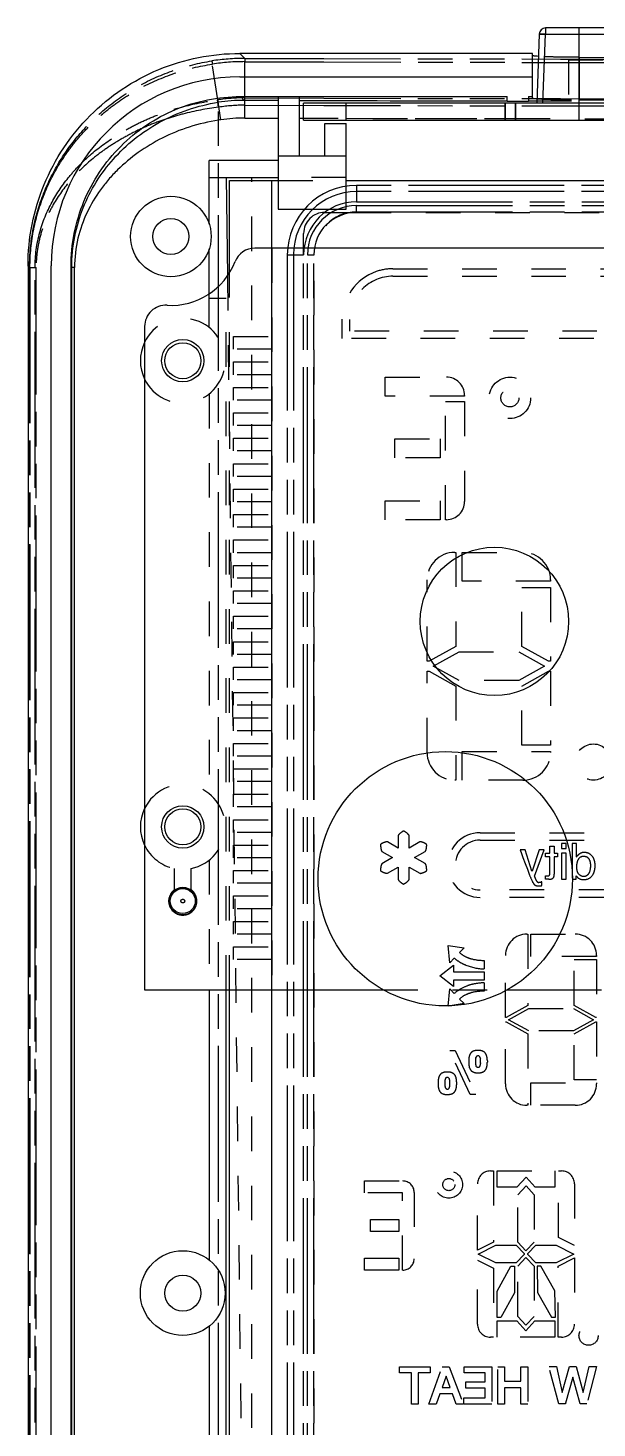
# Model space of a CAD drawing. Header units: millimetres. Extents: x 314 to 590, y -134 to 215.
# Drawn here: x 314.3 to 341.1, y 149.4 to 215.4 of the extents above; entities that cross this region are included whole.
import ezdxf

# ---------------------------------------------------------------- set-up
doc = ezdxf.new("R2010")
doc.units = ezdxf.units.MM
doc.header["$LTSCALE"] = 16.335
doc.linetypes.add('HIDDEN', pattern=[0.2, 0.1, -0.1])
doc.linetypes.add('PHANTOM', pattern=[0.8, 0.45, -0.05, 0.1, -0.05, 0.1, -0.05])
doc.layers.get('0').update_dxf_attribs({"linetype": 'CONTINUOUS'})
doc.layers.add('DEFAULT_2', color=8, linetype='HIDDEN')
doc.layers.add('DEFAULT_3', color=7, linetype='PHANTOM')

msp = doc.modelspace()

# ---------------------------------------------------------------- linework, layer by layer
at = {"color": 7, "linetype": 'Continuous'}
for p, q in [((369.842, 215.439), (338.67, 215.439)), ((338.37, 215.149), (338.256, 211.889)), ((338.056, 214.239), (324.249, 214.239)), ((338.056, 212.134), (338.056, 214.239)), ((324.243, 213.137), (338.056, 213.137)), ((324.278, 212.202), (336.856, 212.202)), ((326.056, 212.2), (326.056, 206.889)), ((327.056, 209.389), (327.056, 212.197)), ((336.856, 211.989), (336.856, 212.202)), ((337.856, 212.202), (337.856, 211.989)), ((337.856, 212.202), (338.056, 212.202)), ((324.478, 212.025), (324.454, 212.025)), ((326.056, 212.021), (324.478, 212.025)), ((327.256, 211.089), (327.256, 211.889)), ((381.256, 211.889), (327.256, 211.889)), ((329.256, 211.089), (329.256, 211.889)), ((336.856, 211.989), (337.856, 211.989)), ((337.256, 211.089), (337.256, 211.889)), ((337.856, 211.998), (338.256, 211.997)), ((324.478, 211.189), (326.056, 211.185)), ((327.056, 211.182), (327.256, 211.182)), ((327.256, 211.089), (381.256, 211.089)), ((328.256, 209.389), (328.256, 210.939)), ((328.256, 210.939), (329.256, 210.939)), ((329.256, 206.889), (329.256, 210.939)), ((322.806, 206.176), (322.806, 209.189)), ((326.056, 209.189), (322.806, 209.189)), ((329.256, 209.389), (326.056, 209.389)), ((322.806, 208.389), (326.056, 208.389)), ((323.606, 208.389), (323.661, 203.743)), ((323.756, 203.889), (323.756, 208.239)), ((323.756, 208.239), (326.056, 208.239)), ((324.806, 208.239), (324.806, 208.389)), ((325.756, 205.05), (325.756, 208.239)), ((329.256, 208.239), (344.756, 208.239)), ((326.056, 206.889), (329.256, 206.889)), ((322.806, 202.903), (322.806, 205.021)), ((343.756, 205.05), (324.954, 205.05)), ((314.256, 204.214), (314.256, 119.739)), ((315.35, 115.259), (315.35, 204.218)), ((316.285, 115.294), (316.285, 204.183)), ((316.32, 115.336), (316.32, 204.141)), ((316.452, 115.337), (316.452, 204.14)), ((319.756, 201.355), (319.756, 170.049)), ((321.156, 174.749), (321.156, 174.686)), ((321.956, 174.686), (321.956, 174.749)), ((319.756, 170.049), (331.016, 170.049)), ((322.806, 170.049), (322.806, 157.3)), ((323.606, 136.285), (323.606, 170.049)), ((323.756, 136.285), (323.756, 170.049)), ((325.756, 136.285), (325.756, 170.049)), ((336.856, 170.049), (341.306, 170.049)), ((322.806, 154.177), (322.806, 136.285))]:
    msp.add_line(p, q, dxfattribs=at)
for centre, radius in [((320.996, 205.599), 1.9), ((320.996, 205.599), 0.85), ((321.556, 199.739), 1), ((321.556, 199.739), 0.85), ((333.936, 175.29), 6), ((321.556, 177.739), 1), ((321.556, 177.739), 0.85), ((321.556, 174.239), 0.65), ((321.556, 174.239), 0.589), ((321.556, 155.739), 2), ((321.556, 155.739), 0.85)]:
    msp.add_circle(centre, radius, dxfattribs=at)
at = {"color": 4, "linetype": 'Continuous'}
msp.add_circle((336.256, 187.439), 3.5, dxfattribs=at)
at = {"color": 7, "linetype": 'Continuous'}
for centre, radius, start, end in [((338.67, 215.139), 0.3, 90, 177.99998), ((324.269, 204.218), 8.919, 90.17218, 180), ((324.435, 204.011), 8.014, 89.86013, 98.63788), ((323.862, 207.009), 4.128, 97.16835, 98.72696), ((324.443, 203.998), 7.191, 89.71902, 98.76873), ((324.954, 204.05), 1, 90, 158.62492), ((320.996, 205.599), 3.25, 266.76275, 338.62492), ((320.756, 201.355), 1, 86.76275, 180), ((321.556, 199.739), 2, 154.38466, 205.61534), ((321.556, 177.739), 2, 154.17587, 205.56916), ((321.556, 174.239), 0.6, 48.18969, 131.81031)]:
    msp.add_arc(centre, radius, start, end, dxfattribs=at)
for points, knots in [([(314.256, 204.214), (314.256, 204.869), (314.385, 206.183), (314.958, 208.075), (315.887, 209.819), (317.137, 211.347), (318.661, 212.602), (320.399, 213.535), (322.285, 214.11), (323.596, 214.239), (324.249, 214.239)], [0, 0, 0, 0, 0.125224, 0.250404, 0.375504, 0.50051, 0.625432, 0.750296, 0.875141, 1, 1, 1, 1]), ([(338.331, 214.098), (338.292, 214.1), (338.223, 214.105), (338.144, 214.113), (338.098, 214.12), (338.076, 214.125), (338.063, 214.129), (338.056, 214.133), (338.056, 214.135)], [0, 0, 0, 0, 0.42618, 0.736513, 0.846654, 0.926545, 0.976612, 1, 1, 1, 1]), ([(316.285, 204.183), (316.285, 204.707), (316.389, 205.758), (316.847, 207.271), (317.59, 208.666), (318.59, 209.889), (319.808, 210.893), (321.199, 211.639), (322.707, 212.099), (323.755, 212.202), (324.278, 212.202)], [0, 0, 0, 0, 0.125213, 0.250386, 0.375487, 0.500502, 0.625434, 0.750307, 0.875151, 1, 1, 1, 1]), ([(338.056, 212.134), (338.056, 212.132), (338.064, 212.127), (338.077, 212.123), (338.102, 212.118), (338.12, 212.116), (338.131, 212.114)], [0, 0, 0, 0, 0.087317, 0.277202, 0.580953, 1, 1, 1, 1]), ([(338.131, 212.114), (338.14, 212.113), (338.183, 212.108), (338.226, 212.104), (338.26, 212.102)], [0, 0, 0, 0, 0.205967, 1, 1, 1, 1]), ([(316.32, 204.141), (316.32, 204.632), (316.413, 205.595), (316.817, 206.959), (317.443, 208.19), (318.262, 209.287), (319.268, 210.242), (320.449, 211.032), (321.783, 211.624), (322.742, 211.859), (323.232, 211.934)], [0, 0, 0, 0, 0.130086, 0.254481, 0.374567, 0.494035, 0.61543, 0.740115, 0.868774, 1, 1, 1, 1]), ([(323.235, 211.089), (322.771, 211.018), (321.864, 210.802), (320.589, 210.287), (319.453, 209.595), (318.624, 208.906), (318.051, 208.293), (317.536, 207.644), (316.998, 206.736), (316.555, 205.499), (316.452, 204.602), (316.452, 204.14)], [0, 0, 0, 0, 0.133656, 0.264111, 0.389783, 0.51066, 0.569785, 0.628395, 0.745985, 0.868493, 1, 1, 1, 1])]:
    msp.add_open_spline(points, degree=3, knots=knots, dxfattribs=at)
msp.add_open_spline([(327.056, 212.019), (330.323, 212.011), (333.589, 212.004), (336.856, 211.999)], degree=3, dxfattribs=at)
at = {"layer": 'DEFAULT_2', "color": 8, "linetype": 'PHANTOM'}
for p, q in [((340.256, 211.089), (340.256, 215.439)), ((338.37, 215.149), (370.142, 215.149)), ((324.249, 214.239), (324.481, 214.003)), ((340.256, 214.056), (340.256, 212.055)), ((324.483, 212.142), (324.488, 213.85)), ((324.482, 211.795), (324.483, 212.142)), ((323.191, 212.043), (323.212, 212.046)), ((323.235, 211.699), (323.191, 212.043)), ((323.235, 107.778), (323.235, 211.699)), ((336.763, 211.889), (336.763, 211.089)), ((337.262, 211.089), (337.262, 211.889)), ((329.756, 208.008), (329.756, 207.239)), ((378.756, 208.008), (329.756, 208.008)), ((378.756, 207.719), (329.756, 207.719)), ((329.756, 207.239), (378.756, 207.239)), ((329.756, 206.739), (329.756, 207.058)), ((329.756, 207.058), (378.756, 207.058)), ((329.756, 206.758), (378.756, 206.758)), ((314.328, 204.142), (314.256, 204.214)), ((314.328, 204.142), (314.328, 119.739)), ((314.347, 204.14), (314.347, 119.739)), ((314.347, 204.14), (314.588, 204.14)), ((314.588, 115.337), (314.588, 204.14)), ((314.639, 119.739), (314.639, 204.14)), ((326.487, 204.739), (326.487, 126.739)), ((326.487, 204.739), (327.256, 204.739)), ((326.775, 204.739), (326.775, 126.739)), ((327.256, 126.739), (327.256, 204.739)), ((327.436, 126.739), (327.436, 204.739)), ((327.436, 204.739), (327.756, 204.739)), ((327.736, 126.739), (327.736, 204.739))]:
    msp.add_line(p, q, dxfattribs=at)
at = {"layer": 'DEFAULT_2', "color": 8, "linetype": 'HIDDEN'}
for p, q in [((323.212, 212.046), (322.951, 213.734)), ((339.756, 213.939), (339.756, 211.089)), ((339.756, 213.939), (353.756, 213.939)), ((326.056, 212.2), (327.056, 212.197)), ((323.212, 212.046), (323.215, 212.019)), ((327.256, 211.182), (329.256, 211.177)), ((329.256, 211.177), (337.256, 211.163)), ((324.806, 123.239), (324.806, 208.239)), ((329.256, 208.389), (326.056, 208.389)), ((326.056, 208.239), (329.256, 208.239)), ((328.256, 206.739), (329.756, 206.739)), ((329.756, 206.739), (378.756, 206.739)), ((327.256, 204.739), (327.256, 205.739)), ((325.756, 205.05), (325.756, 170.049)), ((327.756, 126.739), (327.756, 204.739)), ((323.661, 203.743), (324.604, 123.239)), ((323.756, 170.049), (323.756, 203.889)), ((331.463, 204.077), (377.051, 204.077)), ((331.463, 203.724), (370.495, 203.724)), ((322.806, 201.3), (322.806, 202.903)), ((322.806, 202.689), (323.606, 202.689)), ((323.606, 170.049), (323.606, 202.689)), ((329.081, 200.782), (329.081, 201.694)), ((329.433, 201.135), (329.433, 201.689)), ((323.956, 200.279), (323.956, 200.879)), ((323.956, 200.879), (325.756, 200.879)), ((370.495, 201.135), (329.433, 201.135)), ((325.756, 200.279), (323.956, 200.279)), ((370.346, 200.782), (329.081, 200.782)), ((323.956, 199.079), (323.956, 199.679)), ((323.956, 199.679), (325.756, 199.679)), ((325.756, 199.079), (323.956, 199.079)), ((331.102, 198.068), (331.102, 198.962)), ((331.102, 198.962), (333.988, 198.962)), ((323.956, 197.879), (323.956, 198.479)), ((323.956, 198.479), (325.756, 198.479)), ((322.806, 198.177), (322.806, 179.3)), ((325.756, 197.879), (323.956, 197.879)), ((334.846, 198.068), (331.102, 198.068)), ((333.952, 192.236), (333.952, 197.811)), ((333.952, 197.811), (334.846, 197.811)), ((334.846, 198.103), (334.846, 198.068)), ((334.846, 197.811), (334.846, 193.095)), ((323.956, 196.679), (323.956, 197.279)), ((323.956, 197.279), (325.756, 197.279)), ((325.756, 196.679), (323.956, 196.679)), ((323.956, 195.479), (323.956, 196.079)), ((323.956, 196.079), (325.756, 196.079)), ((331.562, 195.152), (331.562, 196.046)), ((331.562, 196.046), (333.695, 196.046)), ((333.695, 196.046), (333.695, 195.152)), ((325.756, 195.479), (323.956, 195.479)), ((333.695, 195.152), (331.562, 195.152)), ((323.956, 194.279), (323.956, 194.879)), ((323.956, 194.879), (325.756, 194.879)), ((325.756, 194.279), (323.956, 194.279)), ((323.956, 193.079), (323.956, 193.679)), ((323.956, 193.679), (325.756, 193.679)), ((325.756, 193.079), (323.956, 193.079)), ((331.102, 192.236), (331.102, 193.131)), ((331.102, 193.131), (333.695, 193.131)), ((333.695, 193.131), (333.695, 192.236)), ((323.956, 191.879), (323.956, 192.479)), ((323.956, 192.479), (325.756, 192.479)), ((325.756, 191.879), (323.956, 191.879)), ((333.695, 192.236), (331.102, 192.236)), ((333.988, 192.236), (333.952, 192.236)), ((323.956, 190.679), (323.956, 191.279)), ((323.956, 191.279), (325.756, 191.279)), ((325.756, 190.679), (323.956, 190.679)), ((334.383, 190.694), (334.437, 190.694)), ((334.437, 190.694), (334.437, 186.254)), ((334.733, 189.337), (334.733, 190.694)), ((334.733, 190.694), (337.603, 190.694)), ((323.956, 189.479), (323.956, 190.079)), ((323.956, 190.079), (325.756, 190.079)), ((325.756, 189.479), (323.956, 189.479)), ((333.08, 185.557), (333.08, 189.392)), ((338.906, 189.337), (334.733, 189.337)), ((337.549, 186.254), (337.549, 189.042)), ((337.549, 189.042), (338.906, 189.042)), ((338.906, 189.392), (338.906, 189.337)), ((338.906, 189.042), (338.906, 185.557)), ((323.956, 188.279), (323.956, 188.879)), ((323.956, 188.879), (325.756, 188.879)), ((325.756, 188.279), (323.956, 188.279)), ((323.956, 187.079), (323.956, 187.679)), ((323.956, 187.679), (325.756, 187.679)), ((325.756, 187.079), (323.956, 187.079)), ((323.956, 185.879), (323.956, 186.479)), ((323.956, 186.479), (325.756, 186.479)), ((325.756, 185.879), (323.956, 185.879)), ((334.437, 186.254), (333.182, 185.557)), ((333.365, 185.32), (334.586, 185.999)), ((334.586, 185.999), (337.4, 185.999)), ((337.4, 185.999), (338.621, 185.32)), ((338.804, 185.557), (337.549, 186.254)), ((323.956, 184.679), (323.956, 185.279)), ((323.956, 185.279), (325.756, 185.279)), ((333.182, 185.557), (333.08, 185.557)), ((333.08, 181.249), (333.08, 185.084)), ((333.08, 185.084), (333.182, 185.084)), ((333.182, 185.084), (334.437, 184.387)), ((334.586, 184.642), (333.365, 185.32)), ((338.621, 185.32), (337.4, 184.642)), ((337.549, 184.387), (338.804, 185.084)), ((338.906, 185.557), (338.804, 185.557)), ((338.804, 185.084), (338.906, 185.084)), ((338.906, 185.084), (338.906, 181.599)), ((325.756, 184.679), (323.956, 184.679)), ((334.437, 184.387), (334.437, 179.946)), ((337.4, 184.642), (334.586, 184.642)), ((337.549, 181.599), (337.549, 184.387)), ((323.956, 183.479), (323.956, 184.079)), ((323.956, 184.079), (325.756, 184.079)), ((325.756, 183.479), (323.956, 183.479)), ((323.956, 182.279), (323.956, 182.879)), ((323.956, 182.879), (325.756, 182.879)), ((325.756, 182.279), (323.956, 182.279)), ((323.956, 181.079), (323.956, 181.679)), ((323.956, 181.679), (325.756, 181.679)), ((325.756, 181.079), (323.956, 181.079)), ((334.733, 179.946), (334.733, 181.303)), ((334.733, 181.303), (338.906, 181.303)), ((338.906, 181.599), (337.549, 181.599)), ((338.906, 181.303), (338.906, 181.249)), ((323.956, 179.879), (323.956, 180.479)), ((323.956, 180.479), (325.756, 180.479)), ((325.756, 179.879), (323.956, 179.879)), ((334.437, 179.946), (334.383, 179.946)), ((337.603, 179.946), (334.733, 179.946)), ((323.956, 178.679), (323.956, 179.279)), ((323.956, 179.279), (325.756, 179.279)), ((325.756, 178.679), (323.956, 178.679)), ((323.956, 177.479), (323.956, 178.079)), ((323.956, 178.079), (325.756, 178.079)), ((325.756, 177.479), (323.956, 177.479)), ((331.713, 177.316), (331.713, 176.743)), ((332.059, 177.496), (332.048, 177.503)), ((332.07, 177.488), (332.059, 177.496)), ((332.233, 176.743), (332.233, 177.321)), ((335.583, 177.467), (348.408, 177.467)), ((335.583, 177.114), (348.408, 177.114)), ((323.956, 176.279), (323.956, 176.879)), ((323.956, 176.879), (325.756, 176.879)), ((330.918, 176.643), (330.922, 176.631)), ((330.952, 176.582), (331.453, 176.292)), ((330.974, 176.969), (330.962, 176.963)), ((330.986, 176.974), (330.974, 176.969)), ((331.713, 176.743), (331.216, 177.029)), ((332.734, 177.032), (332.233, 176.743)), ((332.493, 176.292), (332.989, 176.579)), ((332.803, 177.031), (332.792, 177.033)), ((333.057, 176.806), (333.058, 176.82)), ((333.058, 176.82), (333.059, 176.833)), ((337.475, 176.66), (337.54, 176.482)), ((337.704, 176.66), (337.475, 176.66)), ((337.54, 176.482), (337.603, 176.302)), ((338.025, 175.651), (337.704, 176.66)), ((338.365, 176.66), (338.034, 175.651)), ((338.145, 175.412), (338.594, 176.66)), ((338.594, 176.66), (338.365, 176.66)), ((338.668, 176.324), (338.668, 176.499)), ((338.668, 176.499), (338.87, 176.499)), ((338.87, 176.499), (338.87, 176.838)), ((338.87, 176.838), (339.081, 176.838)), ((339.081, 176.838), (339.081, 176.499)), ((339.081, 176.499), (339.237, 176.499)), ((339.237, 176.499), (339.237, 176.324)), ((339.42, 176.949), (339.42, 176.719)), ((339.632, 176.949), (339.42, 176.949)), ((339.42, 176.719), (339.632, 176.719)), ((339.42, 176.499), (339.42, 175.269)), ((339.632, 176.499), (339.42, 176.499)), ((339.632, 176.719), (339.632, 176.949)), ((339.632, 175.269), (339.632, 176.499)), ((339.925, 176.949), (339.925, 175.269)), ((340.127, 176.949), (339.925, 176.949)), ((340.127, 176.324), (340.127, 176.949)), ((321.156, 175.779), (321.156, 174.749)), ((321.956, 174.749), (321.956, 175.779)), ((322.806, 176.177), (322.806, 170.049)), ((325.756, 176.279), (323.956, 176.279)), ((330.888, 175.765), (330.887, 175.752)), ((330.889, 175.779), (330.888, 175.765)), ((331.453, 176.292), (330.952, 176.003)), ((331.216, 175.555), (331.713, 175.842)), ((331.713, 175.842), (331.713, 175.269)), ((332.233, 175.263), (332.233, 175.842)), ((332.233, 175.842), (332.734, 175.553)), ((332.989, 176.006), (332.493, 176.292)), ((337.603, 176.302), (337.705, 176.02)), ((337.705, 176.02), (337.809, 175.739)), ((337.809, 175.739), (337.915, 175.458)), ((338.87, 176.324), (338.668, 176.324)), ((338.87, 175.526), (338.87, 176.324)), ((339.081, 176.324), (339.081, 175.508)), ((339.237, 176.324), (339.081, 176.324)), ((323.956, 175.079), (323.956, 175.679)), ((323.956, 175.679), (325.756, 175.679)), ((325.756, 175.079), (323.956, 175.079)), ((331.876, 175.097), (331.887, 175.089)), ((331.887, 175.089), (331.898, 175.082)), ((332.197, 175.204), (332.205, 175.213)), ((332.96, 175.61), (332.972, 175.616)), ((332.972, 175.616), (332.984, 175.622)), ((338.034, 175.651), (338.025, 175.651)), ((338.069, 175.118), (338.075, 175.108)), ((338.484, 174.972), (338.484, 175.155)), ((338.668, 175.269), (338.668, 175.425)), ((338.668, 175.425), (338.75, 175.425)), ((338.824, 175.269), (338.668, 175.269)), ((339.42, 175.269), (339.632, 175.269)), ((339.925, 175.269), (340.118, 175.269)), ((340.118, 175.269), (340.118, 175.434)), ((323.956, 173.879), (323.956, 174.479)), ((323.956, 174.479), (325.756, 174.479)), ((348.408, 174.767), (335.583, 174.767)), ((348.408, 174.414), (335.583, 174.414)), ((325.756, 173.879), (323.956, 173.879)), ((323.956, 172.679), (323.956, 173.279)), ((323.956, 173.279), (325.756, 173.279)), ((325.756, 172.679), (323.956, 172.679)), ((337.79, 172.682), (337.832, 172.682)), ((337.832, 172.682), (337.832, 169.314)), ((337.978, 171.629), (337.978, 172.682)), ((337.978, 172.682), (340.065, 172.682)), ((323.956, 171.479), (323.956, 172.079)), ((323.956, 172.079), (325.756, 172.079)), ((334.147, 171.33), (334.073, 172.144)), ((334.073, 172.144), (334.823, 172.027)), ((334.823, 172.027), (334.614, 171.812)), ((325.756, 171.479), (323.956, 171.479)), ((333.674, 170.712), (334.321, 171.214)), ((334.355, 171.551), (334.147, 171.33)), ((334.321, 171.214), (334.321, 170.907)), ((335.769, 171.438), (335.769, 171.038)), ((336.779, 168.747), (336.779, 171.671)), ((341.076, 171.629), (337.978, 171.629)), ((340.023, 169.314), (340.023, 171.483)), ((340.023, 171.483), (341.076, 171.483)), ((341.076, 171.671), (341.076, 171.629)), ((341.076, 171.483), (341.076, 168.747)), ((334.321, 170.205), (333.674, 170.712)), ((335.769, 170.51), (334.32, 170.508)), ((334.32, 170.508), (334.321, 170.205)), ((334.321, 170.907), (335.769, 170.907)), ((335.769, 170.907), (335.769, 170.51)), ((331.016, 170.049), (336.856, 170.049)), ((334.073, 169.285), (334.147, 170.099)), ((334.147, 170.099), (334.355, 169.878)), ((335.769, 170.382), (335.769, 169.986)), ((334.823, 169.402), (334.073, 169.285)), ((334.614, 169.617), (334.823, 169.402)), ((337.832, 169.314), (336.812, 168.747)), ((336.923, 168.642), (337.871, 169.168)), ((337.871, 169.168), (339.983, 169.168)), ((339.983, 169.168), (340.931, 168.642)), ((341.043, 168.747), (340.023, 169.314)), ((336.812, 168.747), (336.779, 168.747)), ((336.779, 165.613), (336.779, 168.536)), ((336.779, 168.536), (336.812, 168.536)), ((336.812, 168.536), (337.832, 167.97)), ((337.871, 168.115), (336.923, 168.642)), ((340.931, 168.642), (339.983, 168.115)), ((340.023, 167.97), (341.043, 168.536)), ((341.076, 168.747), (341.043, 168.747)), ((341.043, 168.536), (341.076, 168.536)), ((341.076, 168.536), (341.076, 165.801)), ((337.832, 167.97), (337.832, 164.602)), ((339.983, 168.115), (337.871, 168.115)), ((340.023, 165.801), (340.023, 167.97)), ((335.115, 165.112), (334.145, 167.194)), ((334.145, 167.194), (334.4, 167.194)), ((334.4, 167.194), (335.373, 165.112)), ((335.378, 166.85), (335.382, 166.865)), ((335.412, 166.914), (335.427, 166.925)), ((335.427, 166.925), (335.444, 166.934)), ((335.444, 166.934), (335.464, 166.938)), ((335.523, 166.932), (335.54, 166.924)), ((335.54, 166.924), (335.555, 166.911)), ((335.555, 166.911), (335.567, 166.895)), ((335.589, 166.835), (335.593, 166.816)), ((335.593, 166.516), (335.59, 166.496)), ((335.602, 166.608), (335.6, 166.582)), ((335.919, 166.747), (335.92, 166.72)), ((335.92, 166.72), (335.921, 166.693)), ((335.921, 166.693), (335.921, 166.665)), ((335.921, 166.665), (335.921, 166.658)), ((335.921, 166.658), (335.921, 166.63)), ((333.966, 165.892), (333.953, 165.876)), ((333.981, 165.904), (333.966, 165.892)), ((333.998, 165.912), (333.981, 165.904)), ((334.009, 166.173), (333.984, 166.172)), ((334.018, 165.917), (333.998, 165.912)), ((334.035, 166.173), (334.009, 166.173)), ((334.053, 166.173), (334.035, 166.173)), ((334.079, 166.172), (334.053, 166.173)), ((334.095, 165.902), (334.078, 165.911)), ((334.103, 166.171), (334.079, 166.172)), ((334.109, 165.89), (334.095, 165.902)), ((334.122, 165.874), (334.109, 165.89)), ((334.13, 165.858), (334.122, 165.874)), ((335.083, 166.364), (335.077, 166.382)), ((335.397, 166.432), (335.388, 166.448)), ((335.409, 166.416), (335.397, 166.432)), ((335.424, 166.403), (335.409, 166.416)), ((335.441, 166.394), (335.424, 166.403)), ((335.46, 166.389), (335.441, 166.394)), ((335.481, 166.387), (335.46, 166.389)), ((335.5, 166.388), (335.481, 166.387)), ((335.52, 166.393), (335.5, 166.388)), ((335.537, 166.401), (335.52, 166.393)), ((335.552, 166.413), (335.537, 166.401)), ((335.565, 166.429), (335.552, 166.413)), ((335.687, 166.164), (335.667, 166.157)), ((333.917, 165.556), (333.919, 165.532)), ((333.927, 165.809), (333.924, 165.791)), ((333.979, 165.382), (333.996, 165.374)), ((334.073, 165.372), (334.091, 165.38)), ((334.091, 165.38), (334.106, 165.392)), ((334.106, 165.392), (334.119, 165.407)), ((334.152, 165.534), (334.154, 165.558)), ((334.154, 165.558), (334.156, 165.584)), ((337.978, 164.602), (337.978, 165.655)), ((337.978, 165.655), (341.076, 165.655)), ((341.076, 165.801), (340.023, 165.801)), ((341.076, 165.655), (341.076, 165.613)), ((333.798, 165.156), (333.816, 165.148)), ((333.99, 165.113), (334.016, 165.112)), ((334.087, 165.113), (334.112, 165.115)), ((334.112, 165.115), (334.135, 165.118)), ((335.373, 165.112), (335.115, 165.112)), ((337.832, 164.602), (337.79, 164.602)), ((340.065, 164.602), (337.978, 164.602)), ((336.067, 161.505), (336.219, 161.505)), ((336.219, 161.505), (336.218, 158.15)), ((336.38, 160.742), (336.38, 161.505)), ((336.38, 161.505), (339.109, 161.504)), ((337.745, 161.211), (337.319, 160.742)), ((338.171, 160.742), (337.745, 161.211)), ((339.109, 161.504), (339.109, 160.742)), ((339.27, 158.363), (339.271, 161.504)), ((339.271, 161.504), (339.423, 161.504)), ((330.129, 160.472), (330.129, 161.032)), ((330.129, 161.032), (331.935, 161.032)), ((335.455, 157.769), (335.456, 160.895)), ((337.319, 160.742), (336.38, 160.742)), ((337.361, 160.379), (337.745, 160.8)), ((337.745, 160.8), (338.127, 160.378)), ((339.109, 160.742), (338.171, 160.742)), ((340.033, 160.894), (340.032, 157.981)), ((331.912, 160.472), (330.129, 160.472)), ((331.912, 156.824), (331.912, 160.472)), ((332.472, 160.495), (332.472, 157.361)), ((337.361, 158.151), (337.361, 160.379)), ((338.127, 160.378), (338.127, 158.151)), ((330.417, 158.648), (330.417, 159.207)), ((330.417, 159.207), (331.751, 159.207)), ((331.751, 158.648), (330.417, 158.648)), ((331.751, 159.207), (331.751, 158.648)), ((336.218, 158.15), (335.455, 157.769)), ((335.483, 157.585), (336.317, 158.002)), ((336.317, 158.002), (337.28, 158.002)), ((337.28, 158.002), (337.652, 157.604)), ((337.744, 157.741), (337.361, 158.151)), ((338.127, 158.151), (337.744, 157.741)), ((337.836, 157.604), (338.208, 158.001)), ((338.208, 158.001), (339.17, 158.001)), ((339.17, 158.001), (340.004, 157.584)), ((340.032, 157.981), (339.27, 158.363)), ((330.129, 156.824), (330.129, 157.383)), ((330.129, 157.383), (331.751, 157.383)), ((331.751, 157.383), (331.751, 156.824)), ((335.454, 154.275), (335.455, 157.29)), ((335.455, 157.29), (336.218, 156.909)), ((336.317, 157.168), (335.483, 157.585)), ((337.652, 157.565), (337.28, 157.167)), ((337.36, 157.018), (337.744, 157.428)), ((337.652, 157.604), (337.652, 157.565)), ((337.744, 157.428), (338.126, 157.018)), ((337.836, 157.565), (337.836, 157.604)), ((338.208, 157.167), (337.836, 157.565)), ((340.004, 157.584), (339.17, 157.167)), ((339.269, 157.018), (340.032, 157.399)), ((340.032, 157.399), (340.031, 154.273)), ((331.751, 156.824), (330.129, 156.824)), ((331.935, 156.824), (331.912, 156.824)), ((336.218, 156.909), (336.217, 153.664)), ((337.28, 157.167), (336.317, 157.168)), ((336.378, 155.83), (337.027, 157.006)), ((337.027, 157.006), (337.199, 157.006)), ((337.199, 157.006), (337.199, 155.757)), ((337.36, 154.643), (337.36, 157.018)), ((338.126, 157.018), (338.126, 154.643)), ((339.17, 157.167), (338.208, 157.167)), ((338.439, 157.019), (338.266, 157.016)), ((338.266, 157.016), (338.289, 155.766)), ((339.108, 155.854), (338.439, 157.019)), ((339.268, 153.663), (339.269, 157.018)), ((336.378, 154.588), (336.378, 155.83)), ((337.199, 155.757), (336.555, 154.588)), ((338.289, 155.766), (338.953, 154.609)), ((339.13, 154.612), (339.108, 155.854)), ((337.743, 154.221), (337.36, 154.643)), ((338.126, 154.643), (337.743, 154.221)), ((338.953, 154.609), (339.13, 154.612)), ((336.555, 154.588), (336.378, 154.588)), ((336.378, 153.664), (336.378, 154.427)), ((336.378, 154.427), (337.317, 154.427)), ((337.317, 154.427), (337.743, 153.957)), ((337.743, 153.957), (338.169, 154.427)), ((338.169, 154.427), (339.107, 154.426)), ((339.107, 154.426), (339.107, 153.663)), ((336.217, 153.664), (336.064, 153.664)), ((339.107, 153.663), (336.378, 153.664)), ((339.421, 153.663), (339.268, 153.663)), ((331.78, 151.972), (331.78, 152.261)), ((331.78, 152.261), (333.22, 152.261)), ((332.342, 151.972), (331.78, 151.972)), ((332.342, 150.504), (332.342, 151.972)), ((332.659, 151.972), (332.659, 150.504)), ((333.22, 151.972), (332.659, 151.972)), ((333.163, 150.504), (333.797, 152.261)), ((333.22, 152.261), (333.22, 151.972)), ((333.797, 152.261), (334.12, 152.261)), ((334.12, 152.261), (334.783, 150.504)), ((334.834, 151.972), (334.834, 152.261)), ((334.834, 152.261), (336.138, 152.261)), ((335.813, 151.972), (334.834, 151.972)), ((335.813, 151.554), (335.813, 151.972)), ((336.138, 152.261), (336.138, 150.504)), ((336.41, 150.504), (336.41, 152.261)), ((336.41, 152.261), (336.736, 152.261)), ((336.736, 152.261), (336.736, 151.582)), ((337.507, 151.582), (337.507, 152.261)), ((337.507, 152.261), (337.833, 152.261)), ((337.833, 152.261), (337.833, 150.504)), ((339.291, 150.513), (338.83, 152.271)), ((338.83, 152.271), (339.178, 152.271)), ((339.178, 152.271), (339.456, 151.056)), ((339.456, 151.056), (339.79, 152.271)), ((339.79, 152.271), (340.11, 152.271)), ((340.11, 152.271), (340.445, 151.054)), ((340.445, 151.054), (340.73, 152.271)), ((341.07, 152.271), (340.609, 150.513)), ((340.73, 152.271), (341.07, 152.271)), ((333.974, 151.828), (333.792, 151.283)), ((334.17, 151.283), (333.974, 151.828)), ((334.906, 151.256), (334.906, 151.554)), ((334.906, 151.554), (335.813, 151.554)), ((336.736, 151.582), (337.507, 151.582)), ((339.95, 151.769), (339.613, 150.549)), ((340.297, 150.513), (339.95, 151.769)), ((333.677, 150.984), (333.515, 150.504)), ((334.278, 150.984), (333.677, 150.984)), ((333.792, 151.283), (334.17, 151.283)), ((334.45, 150.504), (334.278, 150.984)), ((334.816, 150.504), (334.816, 150.803)), ((334.816, 150.803), (335.813, 150.803)), ((335.813, 151.256), (334.906, 151.256)), ((335.813, 150.803), (335.813, 151.256)), ((336.736, 151.274), (336.736, 150.504)), ((337.507, 151.274), (336.736, 151.274)), ((337.507, 150.504), (337.507, 151.274)), ((332.659, 150.504), (332.342, 150.504)), ((333.515, 150.504), (333.163, 150.504)), ((334.783, 150.504), (334.45, 150.504)), ((336.138, 150.504), (334.816, 150.504)), ((336.736, 150.504), (336.41, 150.504)), ((337.833, 150.504), (337.507, 150.504)), ((339.603, 150.513), (339.291, 150.513)), ((339.613, 150.549), (339.603, 150.513)), ((340.609, 150.513), (340.297, 150.513))]:
    msp.add_line(p, q, dxfattribs=at)
at = {"layer": 'DEFAULT_2', "color": 8, "linetype": 'Continuous'}
msp.add_line((325.756, 123.239), (325.756, 208.239), dxfattribs=at)
at = {"layer": 'DEFAULT_2', "color": 8, "linetype": 'HIDDEN'}
msp.add_lwpolyline([(327.256, 211.182), (336.123, 211.164), (337.256, 211.163)], dxfattribs=at)
for centre, radius in [((336.986, 197.985), 0.977), ((336.985, 197.985), 0.425), ((340.924, 180.801), 0.853), ((334.104, 160.86), 0.645), ((334.104, 160.86), 0.287), ((340.696, 153.732), 0.453)]:
    msp.add_circle(centre, radius, dxfattribs=at)
at = {"layer": 'DEFAULT_2', "color": 8, "linetype": 'PHANTOM'}
for centre, radius, start, end in [((324.458, 203.988), 10.015, 89.87042, 98.80335), ((324.464, 203.979), 9.871, 89.86336, 98.81539), ((354.256, 11664.863), 11450.899, 269.8510165, 270.1489835), ((354.256, 11663.77), 11449.965, 269.8510376, 270.1489637), ((324.456, 204.001), 8.141, 89.81436, 98.7955), ((354.256, 11663.772), 11451.675, 269.8510376, 270.1489637), ((323.898, 206.582), 5.16, 97.09166, 97.37932), ((324.456, 204.001), 7.794, 89.8129, 98.8236), ((354.257, 11663.804), 11452.048, 269.8510303, 270.1489566), ((329.756, 204.739), 3.269, 90, 180), ((329.756, 204.739), 2.981, 90, 180), ((329.756, 204.739), 2.5, 90, 180), ((329.756, 204.739), 2.32, 90, 180), ((329.756, 204.739), 2.02, 90, 180), ((314.69, 222.009), 17.869, 269.6726, 269.83519)]:
    msp.add_arc(centre, radius, start, end, dxfattribs=at)
at = {"layer": 'DEFAULT_2', "color": 8, "linetype": 'HIDDEN'}
for centre, radius, start, end in [((354.256, 11666.642), 11454.656, 269.9199692, 270.0800308), ((354.256, 11665.907), 11454.757, 269.9149679, 270.0850324), ((328.256, 205.739), 1, 90, 180), ((329.756, 204.739), 2, 90, 180), ((331.467, 201.692), 2.386, 109.45981, 179.93284), ((331.466, 201.692), 2.032, 90.0772, 180.0772), ((331.461, 201.705), 2.372, 89.94378, 109.41925), ((321.556, 199.739), 2, 205.61534, 154.38466), ((333.987, 198.103), 0.859, 0.00879, 89.99335), ((333.987, 193.095), 0.859, 270.00656, 359.9913), ((334.383, 189.391), 1.303, 90.00718, 179.99068), ((337.603, 189.391), 1.303, 0.0098, 89.9942), ((334.383, 181.249), 1.303, 180.00941, 269.99273), ((337.603, 181.249), 1.303, 270.00564, 359.99035), ((321.556, 177.739), 2, 281.53696, 154.17587), ((331.759, 177.314), 0.0465, 156.10515, 177.7275), ((331.881, 177.254), 0.182, 136.38073, 154.06648), ((332.38, 176.771), 0.877, 120.09736, 136.07522), ((331.988, 177.457), 0.0869, 100.32051, 123.38979), ((331.966, 177.49), 0.0534, 62.75993, 82.55164), ((331.794, 177.136), 0.447, 55.31402, 63.92253), ((331.695, 176.919), 0.682, 40.26598, 56.5852), ((332.163, 177.312), 0.07, 7.57929, 42.64157), ((335.583, 175.94), 1.526, 90, 270), ((335.583, 175.94), 1.174, 89.99994, 269.99994), ((321.556, 177.739), 2, 205.56916, 258.46304), ((330.972, 176.888), 0.087, 160.26724, 183.45616), ((331.806, 176.886), 0.92, 180.22215, 195.36771), ((330.933, 176.885), 0.0533, 122.79363, 142.4567), ((331.151, 176.562), 0.443, 115.31117, 123.97), ((331.073, 176.68), 0.158, 197.78369, 213.24198), ((330.974, 176.616), 0.0408, 214.38757, 237.09138), ((331.419, 176.031), 1.038, 111.50116, 114.6483), ((331.242, 176.532), 0.508, 97.9208, 113.63429), ((331.186, 176.96), 0.0755, 66.40708, 100.87476), ((332.753, 176.996), 0.0408, 94.39583, 117.10865), ((332.758, 176.878), 0.158, 77.77957, 93.24862), ((332.571, 176.141), 0.92, 60.21222, 75.36015), ((332.945, 176.64), 0.0753, 306.35454, 340.89071), ((332.546, 176.806), 0.507, 337.92605, 353.65226), ((332.989, 176.861), 0.087, 40.26498, 63.4477), ((332.024, 176.903), 1.037, 351.51624, 354.66568), ((333.006, 176.897), 0.0532, 2.82054, 22.53455), ((332.618, 176.869), 0.443, 355.32804, 4.00121), ((340.611, 175.965), 0.605, 122.5726, 140.25507), ((340.494, 176.145), 0.391, 89.96665, 122.34587), ((340.468, 175.917), 0.619, 69.29445, 87.55962), ((340.526, 176.081), 0.445, 26.48247, 68.8679), ((331.332, 175.716), 0.446, 175.30777, 183.92383), ((331.57, 175.738), 0.683, 160.27264, 176.5753), ((330.995, 175.948), 0.0701, 127.63976, 162.64576), ((332.965, 175.966), 0.0464, 36.15547, 57.82085), ((332.852, 175.892), 0.182, 16.37876, 34.10924), ((332.185, 175.701), 0.876, 0.07275, 16.0694), ((340.046, 176.399), 0.11, 317.2921, 334.6692), ((341.156, 175.839), 1.029, 165.56424, 181.07643), ((340.71, 175.822), 0.583, 180.20047, 199.62058), ((340.599, 175.974), 0.456, 148.6107, 164.59281), ((340.438, 176.075), 0.266, 98.41294, 149.04428), ((340.462, 175.914), 0.428, 80.80429, 98.41507), ((340.495, 176.062), 0.277, 27.2603, 82.81765), ((340.259, 175.954), 0.537, 1.30924, 26.06114), ((339.881, 175.909), 0.917, 342.9275, 3.53846), ((340.38, 175.998), 0.613, 20.24798, 27.33837), ((340.017, 175.889), 0.992, 1.83586, 18.8984), ((339.747, 175.963), 1.262, 347.8846, 358.06507), ((330.94, 175.688), 0.0534, 182.76145, 202.57064), ((330.957, 175.724), 0.0871, 220.35656, 243.38622), ((331.354, 176.406), 0.876, 240.09561, 256.07943), ((331.187, 175.732), 0.182, 256.39114, 274.09464), ((331.195, 175.597), 0.0465, 276.13532, 297.74688), ((331.788, 175.277), 0.0754, 186.43477, 220.90336), ((332.132, 175.54), 0.508, 217.94086, 233.63641), ((332.476, 175.943), 1.038, 231.50578, 234.6517), ((332.15, 175.446), 0.443, 235.31348, 243.98355), ((331.543, 175.85), 0.92, 300.21331, 315.36624), ((332.088, 175.319), 0.158, 317.79126, 333.28965), ((332.192, 175.265), 0.0407, 334.44077, 357.20181), ((332.761, 175.618), 0.0702, 247.6681, 282.64578), ((332.654, 176.221), 0.683, 280.27955, 296.5836), ((332.793, 176.026), 0.447, 295.31686, 303.92884), ((333.013, 175.7), 0.0534, 302.76907, 322.5555), ((332.974, 175.697), 0.0868, 340.28731, 3.3732), ((341.349, 176.812), 3.691, 201.51604, 207.31622), ((338.327, 175.233), 0.281, 206.37735, 227.0136), ((339.101, 175.684), 0.994, 195.86102, 208.47324), ((338.427, 175.318), 0.227, 208.31409, 231.45189), ((338.336, 175.2), 0.0784, 230.18513, 291.89411), ((338.356, 175.466), 0.338, 271.52473, 288.9817), ((338.486, 175.129), 0.0261, 93.85686, 140.13482), ((338.755, 175.604), 0.18, 268.61829, 288.95732), ((338.786, 175.512), 0.0821, 288.81641, 352.8564), ((338.829, 175.685), 0.416, 269.27202, 285.7102), ((338.722, 175.526), 0.147, 350.85966, 0.11407), ((338.869, 175.518), 0.245, 287.1259, 294.81003), ((338.901, 175.456), 0.175, 293.85659, 344.78976), ((338.773, 175.491), 0.308, 344.81136, 3.08513), ((340.429, 175.612), 0.358, 209.81677, 261.76189), ((340.463, 175.733), 0.32, 199.46803, 256.68888), ((340.464, 175.773), 0.522, 260.55485, 281.55024), ((340.521, 175.916), 0.512, 255.0868, 263.91394), ((340.447, 175.783), 0.377, 273.10928, 281.69868), ((340.466, 175.701), 0.293, 281.30554, 334.52963), ((340.464, 175.84), 0.588, 280.21964, 286.00097), ((340.505, 175.716), 0.458, 285.32697, 331.65394), ((340.308, 175.792), 0.474, 332.72312, 341.26348), ((340.281, 175.843), 0.715, 331.2529, 348.36678), ((321.563, 174.238), 0.667, 162.7401, 179.93603), ((321.557, 174.239), 0.661, 136.34441, 162.69151), ((321.558, 174.238), 0.663, 127.3504, 136.3865), ((321.56, 174.242), 0.658, 48.22939, 52.93521), ((321.558, 174.239), 0.662, 17.62813, 48.28428), ((321.553, 174.238), 0.666, 8.92091, 17.59284), ((331.98, 175.095), 0.0533, 242.80722, 262.49878), ((331.957, 175.128), 0.087, 280.26971, 303.45339), ((338.266, 175.134), 0.169, 219.2918, 254.51345), ((338.361, 175.475), 0.524, 254.43223, 274.41273), ((338.397, 175.17), 0.217, 271.27616, 293.73069), ((321.557, 174.238), 0.662, 199.52258, 340.13832), ((321.554, 174.239), 0.665, 340.17944, 349.95143), ((321.556, 174.239), 0.663, 349.92464, 359.96442), ((321.556, 174.238), 0.663, 0.0267, 8.94077), ((337.79, 171.671), 1.011, 90.0076, 179.9924), ((340.065, 171.671), 1.011, 0.0076, 89.9924), ((335.322, 172.524), 1.004, 225.1826, 245.12807), ((335.57, 172.974), 1.871, 229.49817, 239.71811), ((335.758, 173.276), 2.228, 239.46162, 247.55351), ((335.585, 173.071), 1.611, 244.8334, 254.84468), ((335.855, 173.597), 2.561, 248.29773, 268.0702), ((335.777, 173.899), 2.461, 255.56891, 269.81694), ((335.689, 168.287), 2.076, 114.29368, 129.98273), ((335.31, 168.922), 0.984, 114.64701, 134.99617), ((335.73, 168.22), 2.154, 103.49429, 114.54002), ((335.588, 168.35), 1.619, 104.64367, 115.16252), ((335.726, 167.791), 2.196, 88.88575, 104.4404), ((335.923, 166.95), 3.436, 92.56627, 101.68327), ((335.373, 166.877), 0.302, 108.8004, 142.67587), ((335.463, 166.612), 0.582, 90.78708, 108.78826), ((335.482, 166.459), 0.735, 77.49423, 92.13463), ((335.565, 166.835), 0.35, 48.81521, 77.3343), ((336.334, 166.664), 1.292, 171.8432, 185.81056), ((335.791, 166.599), 0.746, 185.06152, 196.89884), ((335.609, 166.77), 0.56, 153.75449, 172.07606), ((335.502, 166.799), 0.451, 144.72547, 151.01332), ((336.432, 166.66), 1.072, 178.13994, 188.03233), ((336.035, 166.699), 0.674, 167.07168, 180.37551), ((335.653, 166.555), 0.286, 188.98302, 202.05709), ((335.5, 166.828), 0.123, 135.80404, 162.51459), ((335.482, 166.815), 0.124, 70.68108, 98.15711), ((335.409, 166.525), 0.183, 328.32317, 351.10254), ((335.389, 166.795), 0.204, 11.27793, 29.44676), ((334.497, 166.665), 1.106, 357.05136, 7.85332), ((334.794, 166.635), 0.808, 351.52409, 356.28297), ((335.56, 166.856), 0.338, 15.63889, 45.82277), ((335.125, 166.717), 0.794, 2.16237, 16.89201), ((334.987, 166.635), 0.934, 345.2204, 359.69521), ((334.869, 165.644), 1.274, 171.75189, 182.58215), ((334.164, 165.75), 0.561, 153.77524, 172.09306), ((333.923, 165.862), 0.295, 108.3246, 152.63909), ((334.004, 165.656), 0.516, 92.25493, 109.66406), ((334.105, 165.781), 0.18, 147.9734, 171.01335), ((334.036, 165.8), 0.119, 69.52046, 98.88147), ((334.066, 165.649), 0.523, 68.99849, 85.86611), ((333.867, 165.754), 0.282, 8.26429, 21.53176), ((334.142, 165.855), 0.303, 23.63103, 68.39884), ((333.851, 165.732), 0.619, 6.04306, 23.28401), ((335.417, 166.477), 0.353, 198.61652, 221.87351), ((335.392, 166.478), 0.334, 224.96459, 254.27369), ((335.475, 166.785), 0.653, 254.52544, 272.8518), ((335.503, 166.703), 0.57, 270.48325, 286.77235), ((335.587, 166.453), 0.306, 289.10312, 319.62073), ((335.513, 166.495), 0.389, 321.97373, 345.39491), ((334.442, 165.599), 0.845, 180.8115, 196.47096), ((333.981, 165.463), 0.365, 196.50004, 221.72775), ((333.928, 165.433), 0.306, 224.24876, 244.92387), ((335.044, 165.64), 1.13, 172.33392, 184.26141), ((334.346, 165.567), 0.428, 184.67116, 197.24125), ((334.046, 165.476), 0.115, 198.13813, 234.14756), ((334.037, 165.488), 0.122, 250.18451, 287.25207), ((334.009, 165.483), 0.134, 325.4332, 348.50855), ((333.689, 165.567), 0.465, 346.22213, 355.97359), ((333.015, 165.643), 1.142, 357.06808, 7.66431), ((334.114, 165.485), 0.365, 293.43896, 305.24793), ((334.15, 165.422), 0.293, 306.7928, 332.68785), ((333.914, 165.533), 0.554, 333.71054, 352.22308), ((333.19, 165.642), 1.286, 351.75771, 6.93908), ((337.79, 165.613), 1.011, 180.0076, 269.9924), ((340.065, 165.613), 1.011, 270.0076, 359.9924), ((334.008, 165.649), 0.536, 249.01421, 268.10962), ((334.036, 166.054), 0.943, 268.79952, 273.1095), ((334.083, 165.575), 0.46, 276.54426, 292.60332), ((336.066, 160.895), 0.61, 89.99135, 179.97456), ((339.423, 160.894), 0.61, 359.99135, 89.97456), ((331.934, 160.494), 0.537, 0.01451, 89.98549), ((331.935, 157.361), 0.537, 269.99911, 359.98375), ((336.064, 154.275), 0.61, 179.99135, 269.97456), ((339.421, 154.274), 0.61, 269.99135, 359.97456)]:
    msp.add_arc(centre, radius, start, end, dxfattribs=at)
for centre, major_axis, start_param, end_param in [((354.256, 11679.282), (0, 11465.235), -3.142814, -3.140371), ((354.256, 11679.309), (0, 11467.263), 3.140371, 3.142814)]:
    msp.add_ellipse(centre, major_axis=major_axis, ratio=0.999391, start_param=start_param, end_param=end_param, dxfattribs=at)
for points, knots in [([(340.256, 214.056), (339.883, 214.056), (339.358, 214.061), (338.716, 214.079), (338.447, 214.09), (338.331, 214.098)], [0, 0, 0, 0, 0.580285, 0.818956, 1, 1, 1, 1]), ([(338.26, 212.102), (338.373, 212.093), (338.643, 212.08), (339.308, 212.06), (339.861, 212.055), (340.255, 212.055)], [0, 0, 0, 0, 0.170173, 0.406815, 1, 1, 1, 1]), ([(323.261, 211.703), (323.257, 211.731), (323.241, 211.836), (323.225, 211.942), (323.215, 212.019)], [0, 0, 0, 0, 0.269767, 1, 1, 1, 1])]:
    msp.add_open_spline(points, degree=3, knots=knots, dxfattribs=at)
at = {"layer": 'DEFAULT_2', "color": 8, "linetype": 'PHANTOM'}
for points, knots in [([(314.328, 204.142), (314.328, 204.754), (314.445, 205.956), (314.949, 207.66), (315.73, 209.204), (316.757, 210.582), (318.014, 211.778), (319.487, 212.764), (321.138, 213.498), (322.322, 213.791), (322.926, 213.885)], [0, 0, 0, 0, 0.129973, 0.254616, 0.37549, 0.495774, 0.617829, 0.742519, 0.870318, 1, 1, 1, 1]), ([(314.348, 204.14), (314.348, 204.745), (314.465, 205.933), (314.972, 207.614), (315.626, 208.883), (316.264, 209.807), (316.802, 210.458), (317.399, 211.065), (318.051, 211.627), (318.758, 212.138), (319.776, 212.748), (321.163, 213.353), (322.347, 213.642), (322.951, 213.734)], [0, 0, 0, 0, 0.129554, 0.253509, 0.373642, 0.433507, 0.493592, 0.554179, 0.615514, 0.67766, 0.740672, 0.869187, 1, 1, 1, 1]), ([(322.926, 213.885), (322.927, 213.881), (322.929, 213.866), (322.935, 213.836), (322.942, 213.79), (322.948, 213.754), (322.951, 213.734)], [0, 0, 0, 0, 0.084526, 0.284798, 0.5939, 1, 1, 1, 1]), ([(324.481, 214.003), (324.482, 214.001), (324.482, 213.997), (324.483, 213.989), (324.484, 213.976), (324.485, 213.95), (324.486, 213.907), (324.487, 213.871), (324.488, 213.85)], [0, 0, 0, 0, 0.026972, 0.083329, 0.168864, 0.28292, 0.592416, 1, 1, 1, 1]), ([(314.588, 204.14), (314.587, 204.698), (314.735, 205.773), (315.333, 207.226), (316.04, 208.263), (316.701, 208.995), (317.438, 209.686), (318.278, 210.289), (319.188, 210.814), (319.925, 211.165), (320.7, 211.465), (321.781, 211.802), (322.623, 211.97), (323.191, 212.043)], [0, 0, 0, 0, 0.131782, 0.252222, 0.367887, 0.425989, 0.48488, 0.606071, 0.66878, 0.732877, 0.798286, 0.864817, 1, 1, 1, 1]), ([(323.235, 211.699), (322.672, 211.63), (321.838, 211.471), (320.764, 211.152), (319.993, 210.867), (319.259, 210.536), (318.57, 210.156), (317.923, 209.743), (317.129, 209.15), (316.252, 208.304), (315.543, 207.32), (315.106, 206.449), (314.848, 205.733), (314.677, 204.957), (314.639, 204.416), (314.639, 204.14)], [0, 0, 0, 0, 0.136547, 0.203739, 0.269726, 0.334285, 0.397376, 0.458952, 0.519076, 0.635825, 0.750714, 0.809253, 0.869872, 0.933567, 1, 1, 1, 1]), ([(314.328, 204.142), (314.33, 204.141), (314.336, 204.141), (314.343, 204.14), (314.347, 204.14)], [0, 0, 0, 0, 0.308137, 1, 1, 1, 1])]:
    msp.add_open_spline(points, degree=3, knots=knots, dxfattribs=at)
at = {"layer": 'DEFAULT_2', "color": 8, "linetype": 'HIDDEN'}
msp.add_open_spline([(320.895, 174.239), (320.895, 174.164), (320.909, 174.088), (320.934, 174.017)], degree=3, dxfattribs=at)
at = {"layer": 'DEFAULT_3', "color": 7, "linetype": 'PHANTOM'}
for p, q in [((338.544, 211.889), (338.658, 215.149)), ((324.454, 212.025), (324.278, 212.202)), ((323.346, 211.105), (323.232, 211.934)), ((324.478, 211.189), (324.478, 212.025)), ((336.756, 211.089), (336.756, 211.889)), ((316.452, 204.139), (316.32, 204.141))]:
    msp.add_line(p, q, dxfattribs=at)
for points in [[(316.364, 204.14), (316.342, 204.14), (316.32, 204.141)], [(316.452, 204.14), (316.43, 204.14), (316.408, 204.14), (316.364, 204.14)]]:
    msp.add_lwpolyline(points, dxfattribs=at)
msp.add_circle((321.556, 174.239), 0.0895, dxfattribs=at)
for points, knots in [([(338.67, 215.439), (338.669, 215.439), (338.668, 215.436), (338.667, 215.432), (338.666, 215.425), (338.665, 215.416), (338.664, 215.404), (338.663, 215.383), (338.661, 215.352), (338.66, 215.309), (338.659, 215.259), (338.658, 215.205), (338.658, 215.168), (338.658, 215.149)], [0, 0, 0, 0, 0.006141, 0.020894, 0.04473, 0.07759, 0.119284, 0.169374, 0.292731, 0.443342, 0.61582, 0.804038, 1, 1, 1, 1]), ([(338.658, 215.149), (338.639, 215.15), (338.602, 215.151), (338.549, 215.152), (338.499, 215.153), (338.456, 215.153), (338.425, 215.153), (338.405, 215.153), (338.393, 215.152), (338.383, 215.152), (338.376, 215.151), (338.373, 215.15), (338.37, 215.15), (338.37, 215.149)], [0, 0, 0, 0, 0.196381, 0.384843, 0.557431, 0.708054, 0.831353, 0.881395, 0.92303, 0.955819, 0.979564, 0.994179, 1, 1, 1, 1]), ([(316.285, 204.183), (316.292, 204.178), (316.304, 204.164), (316.314, 204.149), (316.32, 204.141)], [0, 0, 0, 0, 0.454783, 1, 1, 1, 1])]:
    msp.add_open_spline(points, degree=3, knots=knots, dxfattribs=at)

doc.saveas('drawing.dxf')
